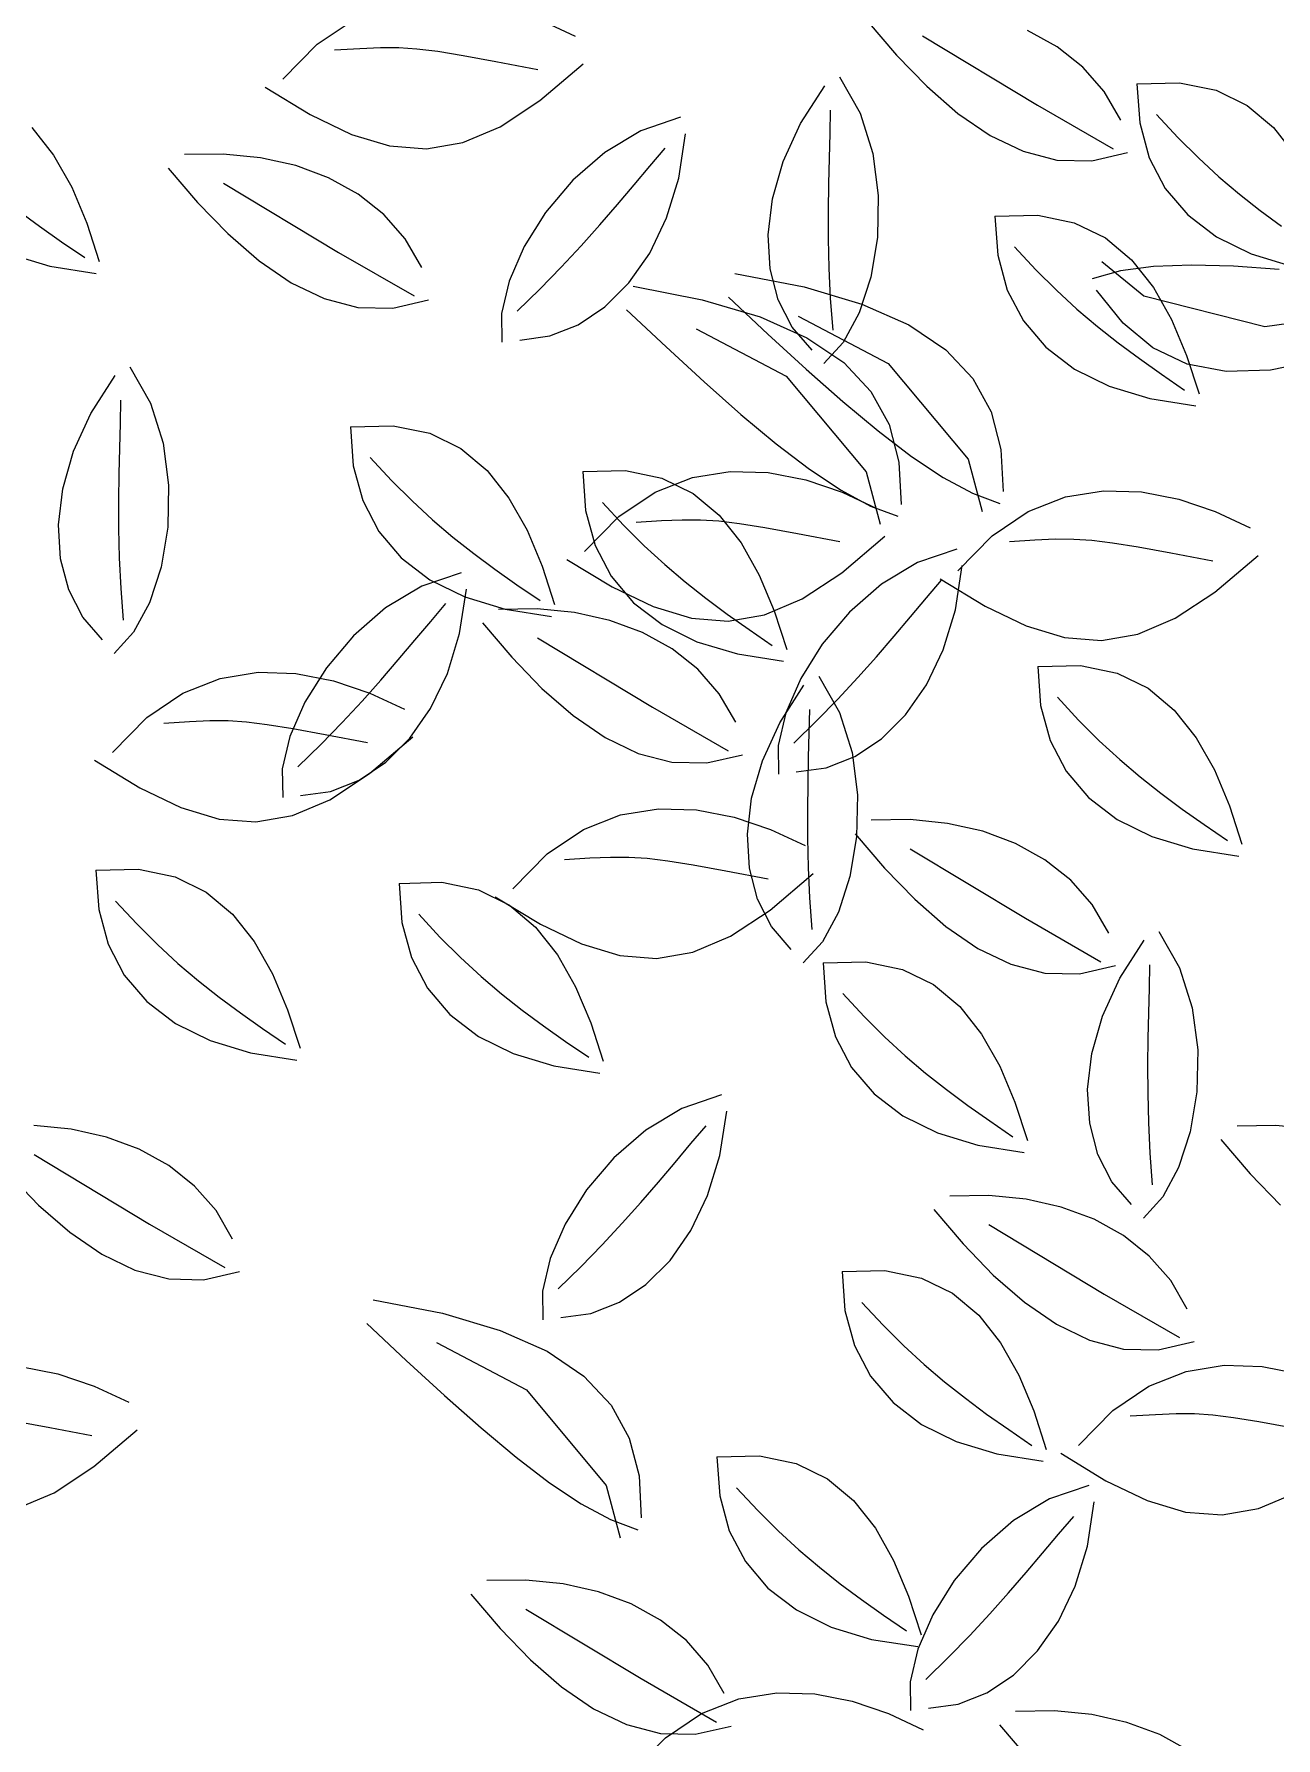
# Model space of a CAD drawing. Header units: millimetres. Extents: x 284148 to 331264, y 78716 to 101523.
# Drawn here: x 315979.7 to 316283.8, y 85815.1 to 86232.5 of the extents above; entities that cross this region are included whole.
import ezdxf

# ---------------------------------------------------------------- set-up
doc = ezdxf.new("R2010")
doc.units = ezdxf.units.MM

# ---------------------------------------------------------------- blocks, each defined once
blk = doc.blocks.new('A$C4D901EEA')
for p, q in [((332.16, 1612.92), (341, 1618.86)), ((386.79, 1618.88), (395.3, 1614.91)), ((466.84, 1618.7), (474.03, 1610.28)), ((513.3, 1612.33), (506.07, 1616.32)), ((323.75, 1604.35), (332.16, 1612.92)), ((336.39, 1611.54), (342.6, 1611.92)), ((342.6, 1611.92), (347.65, 1612.14)), ((347.65, 1612.14), (352.12, 1612.13)), ((352.12, 1612.13), (356.59, 1611.84)), ((356.59, 1611.84), (361.66, 1611.21)), ((480.35, 1615.03), (508.53, 1598)), ((519.61, 1607.33), (513.3, 1612.33)), ((361.66, 1611.21), (367.89, 1610.19)), ((367.89, 1610.19), (375.88, 1608.73)), ((375.88, 1608.73), (386.22, 1606.76)), ((386.7, 1599.13), (397.27, 1608.13)), ((474.03, 1610.28), (481.43, 1602.64)), ((524.86, 1601.33), (519.61, 1607.33)), ((460.05, 1604.92), (465.09, 1596.05)), ((532.86, 1603.26), (543.31, 1603.52)), ((532.86, 1603.26), (533.55, 1593.71)), ((543.31, 1603.52), (552.27, 1601.65)), ((319.41, 1602.41), (330.47, 1595.69)), ((376.98, 1592.74), (386.7, 1599.13)), ((450.49, 1593.52), (456.42, 1602.78)), ((481.43, 1602.64), (489.05, 1596)), ((528.91, 1594.34), (524.86, 1601.33)), ((552.27, 1601.65), (559.88, 1597.91)), ((330.47, 1595.69), (340.53, 1590.85)), ((421.07, 1595.03), (411.42, 1591.74)), ((457.72, 1591.03), (457.84, 1596.77)), ((465.09, 1596.05), (468.19, 1586.21)), ((489.05, 1596), (496.89, 1590.61)), ((508.53, 1598), (527.01, 1587.35)), ((537.67, 1595.71), (542.86, 1590.12)), ((559.88, 1597.91), (566.29, 1592.54)), ((262.26, 1592.54), (267.61, 1585.79)), ((340.53, 1590.85), (349.9, 1588.02)), ((367.82, 1588.84), (376.98, 1592.74)), ((411.42, 1591.74), (402.57, 1586.43)), ((420.67, 1580.16), (422.37, 1591.02)), ((446.23, 1584.22), (450.49, 1593.52)), ((457.56, 1585.02), (457.72, 1591.03)), ((496.89, 1590.61), (504.97, 1586.72)), ((533.55, 1593.71), (535.88, 1585.14)), ((566.29, 1592.54), (571.64, 1585.79)), ((349.9, 1588.02), (358.9, 1587.31)), ((358.9, 1587.31), (367.82, 1588.84)), ((402.57, 1586.43), (394.72, 1579.6)), ((413.61, 1583.09), (417.32, 1587.46)), ((468.19, 1586.21), (469.54, 1575.9)), ((504.97, 1586.72), (513.27, 1584.56)), ((521.8, 1584.37), (530.56, 1586.39)), ((542.86, 1590.12), (547.93, 1585.08)), ((267.61, 1585.79), (272.05, 1577.9)), ((295.71, 1582.6), (302.89, 1574.18)), ((309.15, 1586.04), (299.66, 1585.9)), ((318.29, 1585.13), (309.15, 1586.04)), ((326.93, 1583.19), (318.29, 1585.13)), ((334.94, 1580.22), (326.93, 1583.19)), ((409.73, 1578.49), (413.61, 1583.09)), ((443.61, 1575.06), (446.23, 1584.22)), ((457.43, 1578.72), (457.56, 1585.02)), ((513.27, 1584.56), (521.8, 1584.37)), ((535.88, 1585.14), (539.81, 1577.6)), ((547.93, 1585.08), (552.93, 1580.48)), ((272.05, 1577.9), (275.74, 1569.12)), ((309.21, 1578.93), (337.4, 1561.9)), ((342.17, 1576.23), (334.94, 1580.22)), ((394.72, 1579.6), (388.07, 1571.74)), ((405.66, 1573.68), (409.73, 1578.49)), ((417.69, 1570.38), (420.67, 1580.16)), ((457.35, 1572.14), (457.43, 1578.72)), ((552.93, 1580.48), (557.94, 1576.22)), ((302.89, 1574.18), (310.29, 1566.54)), ((348.47, 1571.23), (342.17, 1576.23)), ((401.36, 1568.7), (405.66, 1573.68)), ((442.58, 1566.23), (443.61, 1575.06)), ((469.54, 1575.9), (469.31, 1565.61)), ((539.81, 1577.6), (545.31, 1571.14)), ((557.94, 1576.22), (563.02, 1572.2)), ((258.99, 1572.2), (264.2, 1568.34)), ((353.72, 1565.23), (348.47, 1571.23)), ((388.07, 1571.74), (382.82, 1563.35)), ((413.58, 1561.78), (417.69, 1570.38)), ((457.36, 1565.27), (457.35, 1572.14)), ((498.1, 1570.83), (508.56, 1571.09)), ((498.1, 1570.83), (498.79, 1561.28)), ((508.56, 1571.09), (517.52, 1569.22)), ((545.31, 1571.14), (552.32, 1565.78)), ((563.02, 1572.2), (568.23, 1568.34)), ((264.2, 1568.34), (269.6, 1564.52)), ((275.74, 1569.12), (278.8, 1559.69)), ((310.29, 1566.54), (317.92, 1559.9)), ((396.79, 1563.57), (401.36, 1568.7)), ((443.08, 1557.92), (442.58, 1566.23)), ((469.31, 1565.61), (467.68, 1555.85)), ((517.52, 1569.22), (525.13, 1565.48)), ((525.13, 1565.48), (531.54, 1560.11)), ((552.32, 1565.78), (560.81, 1561.57)), ((256.78, 1561.57), (266.7, 1558.56)), ((269.6, 1564.52), (275.25, 1560.66)), ((337.4, 1561.9), (355.88, 1551.26)), ((357.77, 1558.24), (353.72, 1565.23)), ((382.82, 1563.35), (379.15, 1554.93)), ((391.92, 1558.31), (396.79, 1563.57)), ((408.5, 1554.48), (413.58, 1561.78)), ((457.53, 1558.1), (457.36, 1565.27)), ((498.79, 1561.28), (501.12, 1552.71)), ((502.92, 1563.28), (508.11, 1557.69)), ((560.81, 1561.57), (570.73, 1558.56)), ((266.7, 1558.56), (278.01, 1556.78)), ((317.92, 1559.9), (325.76, 1554.52)), ((386.7, 1552.95), (391.92, 1558.31)), ((445.06, 1550.32), (443.08, 1557.92)), ((457.87, 1550.63), (457.53, 1558.1)), ((508.11, 1557.69), (513.17, 1552.65)), ((528.8, 1557.39), (521.92, 1555.5)), ((534.55, 1551.24), (524.3, 1559.62)), ((536.93, 1558.46), (528.8, 1557.39)), ((531.54, 1560.11), (536.89, 1553.36)), ((546.2, 1558.81), (536.93, 1558.46)), ((556.49, 1558.54), (546.2, 1558.81)), ((567.67, 1557.76), (556.49, 1558.54)), ((325.76, 1554.52), (333.83, 1550.62)), ((379.15, 1554.93), (377.27, 1546.96)), ((381.12, 1547.51), (386.7, 1552.95)), ((402.62, 1548.59), (408.5, 1554.48)), ((409.49, 1553.66), (426.44, 1550.34)), ((434.45, 1556.79), (451.4, 1553.47)), ((451.4, 1553.47), (465.54, 1549.28)), ((467.68, 1555.85), (464.84, 1547.11)), ((536.89, 1553.36), (541.33, 1545.47)), ((333.83, 1550.62), (342.13, 1548.46)), ((350.66, 1548.27), (359.43, 1550.29)), ((426.44, 1550.34), (440.58, 1546.15)), ((432.87, 1550.97), (442.53, 1541.92)), ((448.49, 1543.62), (445.06, 1550.32)), ((458.45, 1542.86), (457.87, 1550.63)), ((465.54, 1549.28), (477.04, 1544.16)), ((501.12, 1552.71), (505.06, 1545.17)), ((513.17, 1552.65), (518.18, 1548.05)), ((529.45, 1544.61), (522.99, 1552.68)), ((564.14, 1543.7), (534.55, 1551.24)), ((342.13, 1548.46), (350.66, 1548.27)), ((377.27, 1546.96), (377.37, 1539.94)), ((396.09, 1544.22), (402.62, 1548.59)), ((407.91, 1547.84), (417.57, 1538.79)), ((440.58, 1546.15), (452.08, 1541.04)), ((449.93, 1546.33), (471.96, 1534.72)), ((464.84, 1547.11), (460.97, 1539.9)), ((505.06, 1545.17), (510.55, 1538.71)), ((518.18, 1548.05), (523.19, 1543.79)), ((536.79, 1538.55), (529.45, 1544.61)), ((541.33, 1545.47), (545.01, 1536.69)), ((588.8, 1547.19), (564.14, 1543.7)), ((381.74, 1540.47), (389.08, 1541.48)), ((389.08, 1541.48), (396.09, 1544.22)), ((424.97, 1543.2), (447, 1531.6)), ((442.53, 1541.92), (451.88, 1533.34)), ((453.32, 1538), (448.49, 1543.62)), ((452.08, 1541.04), (461.08, 1534.96)), ((477.04, 1544.16), (486.04, 1538.09)), ((523.19, 1543.79), (528.27, 1539.77)), ((417.57, 1538.79), (426.92, 1530.22)), ((460.97, 1539.9), (456.24, 1534.71)), ((486.04, 1538.09), (492.69, 1531.01)), ((510.55, 1538.71), (517.57, 1533.35)), ((528.27, 1539.77), (533.47, 1535.91)), ((545.16, 1534.58), (536.79, 1538.55)), ((545.01, 1536.69), (548.08, 1527.26)), ((286.3, 1533.91), (291.34, 1525.04)), ((451.88, 1533.34), (460.87, 1525.39)), ((461.08, 1534.96), (467.73, 1527.88)), ((471.96, 1534.72), (491.54, 1511.28)), ((517.57, 1533.35), (526.06, 1529.14)), ((533.47, 1535.91), (538.87, 1532.09)), ((538.87, 1532.09), (544.53, 1528.23)), ((554.7, 1532.73), (545.16, 1534.58)), ((565.56, 1533.08), (554.7, 1532.73)), ((577.87, 1535.66), (565.56, 1533.08)), ((276.74, 1522.51), (282.67, 1531.77)), ((426.92, 1530.22), (435.91, 1522.26)), ((447, 1531.6), (466.58, 1508.16)), ((467.73, 1527.88), (472.19, 1519.76)), ((492.69, 1531.01), (497.15, 1522.88)), ((526.06, 1529.14), (535.98, 1526.13)), ((283.97, 1520.02), (284.09, 1525.76)), ((291.34, 1525.04), (294.44, 1515.21)), ((460.87, 1525.39), (469.48, 1518.21)), ((535.98, 1526.13), (547.29, 1524.35)), ((272.49, 1513.21), (276.74, 1522.51)), ((283.82, 1514.01), (283.97, 1520.02)), ((340.31, 1519.24), (350.77, 1519.49)), ((350.77, 1519.49), (359.73, 1517.63)), ((435.91, 1522.26), (444.52, 1515.08)), ((472.19, 1519.76), (474.6, 1510.55)), ((497.15, 1522.88), (499.56, 1513.68)), ((340.31, 1519.24), (341, 1509.68)), ((359.73, 1517.63), (367.34, 1513.89)), ((469.48, 1518.21), (477.66, 1511.97)), ((269.87, 1504.05), (272.49, 1513.21)), ((283.68, 1507.71), (283.82, 1514.01)), ((294.44, 1515.21), (295.79, 1504.89)), ((345.13, 1511.68), (350.32, 1506.1)), ((367.34, 1513.89), (373.74, 1508.52)), ((444.52, 1515.08), (452.7, 1508.84)), ((477.66, 1511.97), (485.38, 1506.82)), ((491.54, 1511.28), (494.93, 1498.49)), ((499.56, 1513.68), (500.07, 1503.34)), ((283.6, 1501.13), (283.68, 1507.71)), ((341, 1509.68), (343.33, 1501.12)), ((373.74, 1508.52), (379.1, 1501.77)), ((397.16, 1508.26), (407.62, 1508.52)), ((397.16, 1508.26), (397.85, 1498.71)), ((407.62, 1508.52), (416.58, 1506.65)), ((424.01, 1506.76), (433.3, 1508.28)), ((433.3, 1508.28), (442.6, 1508)), ((442.6, 1508), (451.77, 1506.22)), ((452.7, 1508.84), (460.42, 1503.7)), ((466.58, 1508.16), (469.97, 1495.36)), ((474.6, 1510.55), (475.11, 1500.21)), ((268.83, 1495.22), (269.87, 1504.05)), ((295.79, 1504.89), (295.56, 1494.6)), ((350.32, 1506.1), (355.38, 1501.06)), ((406.05, 1497.24), (414.88, 1503.17)), ((414.88, 1503.17), (424.01, 1506.76)), ((416.58, 1506.65), (424.19, 1502.91)), ((424.19, 1502.91), (430.6, 1497.54)), ((451.77, 1506.22), (460.68, 1503.2)), ((460.42, 1503.7), (467.64, 1499.8)), ((460.68, 1503.2), (469.19, 1499.23)), ((485.38, 1506.82), (492.6, 1502.93)), ((492.6, 1502.93), (499.28, 1500.43)), ((515.38, 1502.03), (524.66, 1503.55)), ((524.66, 1503.55), (533.96, 1503.28)), ((533.96, 1503.28), (543.13, 1501.49)), ((283.62, 1494.26), (283.6, 1501.13)), ((343.33, 1501.12), (347.27, 1493.58)), ((355.38, 1501.06), (360.39, 1496.45)), ((379.1, 1501.77), (383.54, 1493.88)), ((397.85, 1498.71), (400.18, 1490.14)), ((401.98, 1500.71), (407.17, 1495.12)), ((467.64, 1499.8), (474.32, 1497.31)), ((506.25, 1498.45), (515.38, 1502.03)), ((543.13, 1501.49), (552.04, 1498.47)), ((269.33, 1486.91), (268.83, 1495.22)), ((295.56, 1494.6), (293.94, 1484.84)), ((360.39, 1496.45), (365.4, 1492.19)), ((397.64, 1488.67), (406.05, 1497.24)), ((407.17, 1495.12), (412.23, 1490.08)), ((410.28, 1495.86), (416.49, 1496.24)), ((416.49, 1496.24), (421.54, 1496.45)), ((421.54, 1496.45), (426.01, 1496.44)), ((426.01, 1496.44), (430.48, 1496.15)), ((430.48, 1496.15), (435.54, 1495.53)), ((430.6, 1497.54), (435.95, 1490.79)), ((435.54, 1495.53), (441.78, 1494.51)), ((441.78, 1494.51), (449.77, 1493.04)), ((497.41, 1492.51), (506.25, 1498.45)), ((552.04, 1498.47), (560.55, 1494.5)), ((283.78, 1487.09), (283.62, 1494.26)), ((347.27, 1493.58), (352.76, 1487.11)), ((365.4, 1492.19), (370.48, 1488.18)), ((383.54, 1493.88), (387.22, 1485.09)), ((435.95, 1490.79), (440.39, 1482.9)), ((449.77, 1493.04), (460.1, 1491.08)), ((460.59, 1483.45), (471.16, 1492.45)), ((489, 1483.94), (497.41, 1492.51)), ((501.64, 1491.13), (507.85, 1491.51)), ((507.85, 1491.51), (512.9, 1491.73)), ((512.9, 1491.73), (517.37, 1491.72)), ((517.37, 1491.72), (521.84, 1491.43)), ((521.84, 1491.43), (526.91, 1490.8)), ((526.91, 1490.8), (533.14, 1489.78)), ((271.32, 1479.31), (269.33, 1486.91)), ((284.13, 1479.62), (283.78, 1487.09)), ((352.76, 1487.11), (359.78, 1481.75)), ((370.48, 1488.18), (375.68, 1484.31)), ((393.29, 1486.72), (404.36, 1480)), ((400.18, 1490.14), (404.12, 1482.6)), ((412.23, 1490.08), (417.24, 1485.48)), ((488.79, 1489.24), (479.14, 1485.94)), ((533.14, 1489.78), (541.14, 1488.32)), ((541.14, 1488.32), (551.47, 1486.35)), ((551.95, 1478.72), (562.52, 1487.72)), ((293.94, 1484.84), (291.1, 1476.1)), ((367.41, 1483.46), (357.76, 1480.16)), ((375.68, 1484.31), (381.08, 1480.5)), ((387.22, 1485.09), (390.29, 1475.67)), ((404.12, 1482.6), (409.61, 1476.13)), ((417.24, 1485.48), (422.25, 1481.22)), ((440.39, 1482.9), (444.07, 1474.12)), ((450.87, 1477.06), (460.59, 1483.45)), ((479.14, 1485.94), (470.3, 1480.63)), ((484.66, 1482), (495.72, 1475.28)), ((488.4, 1474.37), (490.1, 1485.23)), ((274.75, 1472.61), (271.32, 1479.31)), ((284.71, 1471.85), (284.13, 1479.62)), ((357.76, 1480.16), (348.92, 1474.86)), ((359.78, 1481.75), (368.27, 1477.55)), ((367.02, 1468.59), (368.72, 1479.45)), ((381.08, 1480.5), (386.74, 1476.63)), ((404.36, 1480), (414.42, 1475.17)), ((422.25, 1481.22), (427.33, 1477.2)), ((470.3, 1480.63), (462.45, 1473.8)), ((481.33, 1477.29), (485.05, 1481.67)), ((542.24, 1472.33), (551.95, 1478.72)), ((291.1, 1476.1), (287.22, 1468.89)), ((348.92, 1474.86), (341.07, 1468.03)), ((359.96, 1471.52), (363.67, 1475.89)), ((368.27, 1477.55), (378.19, 1474.54)), ((386.04, 1474.63), (376.55, 1474.49)), ((378.19, 1474.54), (389.5, 1472.76)), ((395.18, 1473.73), (386.04, 1474.63)), ((403.82, 1471.79), (395.18, 1473.73)), ((409.61, 1476.13), (416.63, 1470.78)), ((414.42, 1475.17), (423.79, 1472.33)), ((427.33, 1477.2), (432.53, 1473.34)), ((441.71, 1473.16), (450.87, 1477.06)), ((444.07, 1474.12), (447.14, 1464.69)), ((462.45, 1473.8), (455.8, 1465.95)), ((477.46, 1472.69), (481.33, 1477.29)), ((485.41, 1464.58), (488.4, 1474.37)), ((495.72, 1475.28), (505.78, 1470.44)), ((279.57, 1467), (274.75, 1472.61)), ((356.08, 1466.92), (359.96, 1471.52)), ((372.6, 1471.19), (379.78, 1462.78)), ((411.82, 1468.82), (403.82, 1471.79)), ((416.63, 1470.78), (425.12, 1466.57)), ((423.79, 1472.33), (432.79, 1471.62)), ((432.53, 1473.34), (437.93, 1469.52)), ((432.79, 1471.62), (441.71, 1473.16)), ((437.93, 1469.52), (443.59, 1465.66)), ((473.39, 1467.89), (477.46, 1472.69)), ((505.78, 1470.44), (515.16, 1467.61)), ((533.07, 1468.43), (542.24, 1472.33)), ((287.22, 1468.89), (282.49, 1463.7)), ((341.07, 1468.03), (334.42, 1460.17)), ((352.01, 1462.11), (356.08, 1466.92)), ((364.03, 1458.81), (367.02, 1468.59)), ((386.1, 1467.52), (414.29, 1450.49)), ((419.05, 1464.83), (411.82, 1468.82)), ((425.12, 1466.57), (435.04, 1463.56)), ((455.8, 1465.95), (450.55, 1457.56)), ((469.09, 1462.9), (473.39, 1467.89)), ((515.16, 1467.61), (524.15, 1466.9)), ((524.15, 1466.9), (533.07, 1468.43)), ((347.71, 1457.13), (352.01, 1462.11)), ((379.78, 1462.78), (387.18, 1455.13)), ((425.36, 1459.83), (419.05, 1464.83)), ((435.04, 1463.56), (446.35, 1461.78)), ((464.52, 1457.77), (469.09, 1462.9)), ((481.3, 1455.99), (485.41, 1464.58)), ((299.26, 1453.96), (308.39, 1457.55)), ((308.39, 1457.55), (317.67, 1459.07)), ((317.67, 1459.07), (326.97, 1458.79)), ((326.97, 1458.79), (336.14, 1457.01)), ((334.42, 1460.17), (329.17, 1451.78)), ((336.14, 1457.01), (345.05, 1453.99)), ((343.14, 1452), (347.71, 1457.13)), ((359.92, 1450.21), (364.03, 1458.81)), ((430.61, 1453.83), (425.36, 1459.83)), ((450.55, 1457.56), (446.88, 1449.13)), ((454.96, 1458.1), (460, 1449.24)), ((459.64, 1452.51), (464.52, 1457.77)), ((508.58, 1460.5), (519.04, 1460.76)), ((508.58, 1460.5), (509.27, 1450.95)), ((519.04, 1460.76), (528, 1458.89)), ((528, 1458.89), (535.61, 1455.15)), ((290.42, 1448.03), (299.26, 1453.96)), ((345.05, 1453.99), (353.56, 1450.02)), ((387.18, 1455.13), (394.8, 1448.49)), ((434.66, 1446.83), (430.61, 1453.83)), ((445.4, 1446.71), (451.33, 1455.96)), ((476.23, 1448.69), (481.3, 1455.99)), ((513.4, 1452.94), (518.58, 1447.36)), ((535.61, 1455.15), (542.01, 1449.78)), ((329.17, 1451.78), (325.5, 1443.36)), ((338.26, 1446.74), (343.14, 1452)), ((354.85, 1442.91), (359.92, 1450.21)), ((394.8, 1448.49), (402.65, 1443.11)), ((414.29, 1450.49), (432.76, 1439.85)), ((446.88, 1449.13), (445, 1441.17)), ((452.63, 1444.22), (452.75, 1449.95)), ((454.43, 1447.15), (459.64, 1452.51)), ((460, 1449.24), (463.11, 1439.4)), ((470.34, 1442.8), (476.23, 1448.69)), ((509.27, 1450.95), (511.6, 1442.38)), ((542.01, 1449.78), (547.36, 1443.03)), ((282.01, 1439.46), (290.42, 1448.03)), ((294.65, 1446.65), (300.86, 1447.03)), ((300.86, 1447.03), (305.91, 1447.24)), ((305.91, 1447.24), (310.38, 1447.23)), ((310.38, 1447.23), (314.86, 1446.94)), ((314.86, 1446.94), (319.92, 1446.32)), ((319.92, 1446.32), (326.16, 1445.3)), ((326.16, 1445.3), (334.15, 1443.83)), ((333.05, 1441.38), (338.26, 1446.74)), ((441.15, 1437.4), (445.4, 1446.71)), ((448.84, 1441.72), (454.43, 1447.15)), ((518.58, 1447.36), (523.65, 1442.32)), ((325.5, 1443.36), (323.62, 1435.39)), ((327.46, 1435.94), (333.05, 1441.38)), ((334.15, 1443.83), (344.48, 1441.87)), ((344.96, 1434.24), (355.54, 1443.24)), ((348.96, 1437.02), (354.85, 1442.91)), ((402.65, 1443.11), (410.72, 1439.21)), ((445, 1441.17), (445.1, 1434.15)), ((452.48, 1438.2), (452.63, 1444.22)), ((463.82, 1438.43), (470.34, 1442.8)), ((511.6, 1442.38), (515.53, 1434.84)), ((523.65, 1442.32), (528.66, 1437.72)), ((547.36, 1443.03), (551.81, 1435.14)), ((277.67, 1437.52), (288.73, 1430.8)), ((342.44, 1432.65), (348.96, 1437.02)), ((410.72, 1439.21), (419.02, 1437.05)), ((419.02, 1437.05), (427.55, 1436.86)), ((427.55, 1436.86), (436.32, 1438.88)), ((438.53, 1428.24), (441.15, 1437.4)), ((452.34, 1431.91), (452.48, 1438.2)), ((456.81, 1435.69), (463.82, 1438.43)), ((463.11, 1439.4), (464.45, 1429.08)), ((528.66, 1437.72), (533.67, 1433.46)), ((323.62, 1435.39), (323.72, 1428.37)), ((335.25, 1427.85), (344.96, 1434.24)), ((335.43, 1429.91), (342.44, 1432.65)), ((449.47, 1434.68), (456.81, 1435.69)), ((452.26, 1425.32), (452.34, 1431.91)), ((515.53, 1434.84), (521.03, 1428.37)), ((533.67, 1433.46), (538.74, 1429.44)), ((551.81, 1435.14), (555.49, 1426.36)), ((288.73, 1430.8), (298.8, 1425.96)), ((326.08, 1423.95), (335.25, 1427.85)), ((328.09, 1428.9), (335.43, 1429.91)), ((437.49, 1419.41), (438.53, 1428.24)), ((464.45, 1429.08), (464.22, 1418.79)), ((521.03, 1428.37), (528.04, 1423.02)), ((538.74, 1429.44), (543.95, 1425.57)), ((298.8, 1425.96), (308.17, 1423.12)), ((317.16, 1422.41), (326.08, 1423.95)), ((397.33, 1420.54), (406.46, 1424.13)), ((406.46, 1424.13), (415.74, 1425.65)), ((415.74, 1425.65), (425.04, 1425.37)), ((425.04, 1425.37), (434.21, 1423.59)), ((434.21, 1423.59), (443.12, 1420.57)), ((452.28, 1418.45), (452.26, 1425.32)), ((543.95, 1425.57), (549.35, 1421.76)), ((555.49, 1426.36), (558.56, 1416.93)), ((308.17, 1423.12), (317.16, 1422.41)), ((388.49, 1414.61), (397.33, 1420.54)), ((437.99, 1411.11), (437.49, 1419.41)), ((443.12, 1420.57), (451.63, 1416.6)), ((463.87, 1419.53), (471.06, 1411.11)), ((477.32, 1422.97), (467.82, 1422.83)), ((486.45, 1422.06), (477.32, 1422.97)), ((495.1, 1420.12), (486.45, 1422.06)), ((503.1, 1417.15), (495.1, 1420.12)), ((528.04, 1423.02), (536.53, 1418.81)), ((549.35, 1421.76), (555, 1417.9)), ((452.44, 1411.28), (452.28, 1418.45)), ((464.22, 1418.79), (462.6, 1409.03)), ((477.38, 1415.86), (505.56, 1398.83)), ((510.33, 1413.16), (503.1, 1417.15)), ((536.53, 1418.81), (546.46, 1415.8)), ((546.46, 1415.8), (557.77, 1414.02)), ((380.08, 1406.04), (388.49, 1414.61)), ((392.72, 1413.23), (398.93, 1413.61)), ((398.93, 1413.61), (403.98, 1413.82)), ((403.98, 1413.82), (408.45, 1413.81)), ((408.45, 1413.81), (412.93, 1413.52)), ((412.93, 1413.52), (417.99, 1412.9)), ((417.99, 1412.9), (424.22, 1411.88)), ((424.22, 1411.88), (432.22, 1410.41)), ((439.98, 1403.51), (437.99, 1411.11)), ((452.79, 1403.81), (452.44, 1411.28)), ((471.06, 1411.11), (478.46, 1403.47)), ((516.64, 1408.16), (510.33, 1413.16)), ((277.98, 1410.56), (288.44, 1410.81)), ((277.98, 1410.56), (278.67, 1401)), ((288.44, 1410.81), (297.39, 1408.95)), ((297.39, 1408.95), (305, 1405.21)), ((352.21, 1407.36), (362.66, 1407.62)), ((352.21, 1407.36), (352.89, 1397.81)), ((362.66, 1407.62), (371.62, 1405.75)), ((432.22, 1410.41), (442.55, 1408.45)), ((443.03, 1400.82), (453.6, 1409.82)), ((462.6, 1409.03), (459.76, 1400.29)), ((521.89, 1402.16), (516.64, 1408.16)), ((282.79, 1403), (287.98, 1397.42)), ((305, 1405.21), (311.41, 1399.84)), ((371.62, 1405.75), (379.23, 1402.01)), ((375.74, 1404.1), (386.8, 1397.37)), ((443.41, 1396.8), (439.98, 1403.51)), ((453.37, 1396.04), (452.79, 1403.81)), ((478.46, 1403.47), (486.08, 1396.83)), ((278.67, 1401), (281, 1392.44)), ((311.41, 1399.84), (316.76, 1393.09)), ((357.02, 1399.81), (362.21, 1394.22)), ((379.23, 1402.01), (385.64, 1396.64)), ((433.32, 1394.43), (443.03, 1400.82)), ((459.76, 1400.29), (455.88, 1393.08)), ((505.56, 1398.83), (524.04, 1388.18)), ((525.94, 1395.17), (521.89, 1402.16)), ((287.98, 1397.42), (293.05, 1392.38)), ((352.89, 1397.81), (355.22, 1389.24)), ((362.21, 1394.22), (367.28, 1389.18)), ((385.64, 1396.64), (390.99, 1389.89)), ((386.8, 1397.37), (396.86, 1392.54)), ((424.15, 1390.53), (433.32, 1394.43)), ((448.23, 1391.19), (443.41, 1396.8)), ((486.08, 1396.83), (493.92, 1391.44)), ((538.26, 1395.57), (543.3, 1386.71)), ((281, 1392.44), (284.93, 1384.9)), ((293.05, 1392.38), (298.06, 1387.77)), ((316.76, 1393.09), (321.21, 1385.2)), ((396.86, 1392.54), (406.24, 1389.7)), ((415.23, 1388.99), (424.15, 1390.53)), ((455.88, 1393.08), (451.16, 1387.89)), ((493.92, 1391.44), (502, 1387.55)), ((528.7, 1384.18), (534.62, 1393.43)), ((298.06, 1387.77), (303.07, 1383.51)), ((355.22, 1389.24), (359.16, 1381.7)), ((367.28, 1389.18), (372.28, 1384.58)), ((390.99, 1389.89), (395.43, 1382)), ((406.24, 1389.7), (415.23, 1388.99)), ((456.05, 1387.91), (466.5, 1388.16)), ((456.05, 1387.91), (456.73, 1378.35)), ((466.5, 1388.16), (475.46, 1386.29)), ((475.46, 1386.29), (483.07, 1382.55)), ((502, 1387.55), (510.3, 1385.39)), ((518.83, 1385.2), (527.59, 1387.22)), ((535.92, 1381.69), (536.04, 1387.42)), ((543.3, 1386.71), (546.4, 1376.87)), ((284.93, 1384.9), (290.43, 1378.43)), ((303.07, 1383.51), (308.14, 1379.5)), ((321.21, 1385.2), (324.89, 1376.42)), ((359.16, 1381.7), (364.66, 1375.23)), ((372.28, 1384.58), (377.29, 1380.32)), ((395.43, 1382), (399.12, 1373.22)), ((483.07, 1382.55), (489.48, 1377.18)), ((510.3, 1385.39), (518.83, 1385.2)), ((524.44, 1374.87), (528.7, 1384.18)), ((535.77, 1375.67), (535.92, 1381.69)), ((290.43, 1378.43), (297.44, 1373.07)), ((308.14, 1379.5), (313.35, 1375.63)), ((377.29, 1380.32), (382.37, 1376.3)), ((456.73, 1378.35), (459.07, 1369.78)), ((460.86, 1380.35), (466.05, 1374.77)), ((313.35, 1375.63), (318.75, 1371.82)), ((324.89, 1376.42), (327.96, 1366.99)), ((364.66, 1375.23), (371.67, 1369.88)), ((382.37, 1376.3), (387.58, 1372.44)), ((466.05, 1374.77), (471.12, 1369.72)), ((489.48, 1377.18), (494.83, 1370.43)), ((521.82, 1365.71), (524.44, 1374.87)), ((535.64, 1369.38), (535.77, 1375.67)), ((546.4, 1376.87), (547.75, 1366.55)), ((297.44, 1373.07), (305.93, 1368.87)), ((318.75, 1371.82), (324.4, 1367.95)), ((371.67, 1369.88), (380.16, 1365.67)), ((387.58, 1372.44), (392.98, 1368.62)), ((399.12, 1373.22), (402.18, 1363.79)), ((459.07, 1369.78), (463, 1362.25)), ((471.12, 1369.72), (476.12, 1365.12)), ((494.83, 1370.43), (499.27, 1362.54)), ((535.56, 1362.79), (535.64, 1369.38)), ((305.93, 1368.87), (315.85, 1365.86)), ((315.85, 1365.86), (327.17, 1364.08)), ((380.16, 1365.67), (390.08, 1362.66)), ((392.98, 1368.62), (398.63, 1364.76)), ((476.12, 1365.12), (481.13, 1360.86)), ((520.79, 1356.89), (521.82, 1365.71)), ((547.75, 1366.55), (547.52, 1356.26)), ((390.08, 1362.66), (401.39, 1360.88)), ((463, 1362.25), (468.5, 1355.78)), ((481.13, 1360.86), (486.21, 1356.85)), ((499.27, 1362.54), (502.96, 1353.76)), ((535.57, 1355.92), (535.56, 1362.79)), ((486.21, 1356.85), (491.42, 1352.98)), ((521.29, 1348.58), (520.79, 1356.89)), ((431.11, 1355.55), (421.46, 1352.25)), ((468.5, 1355.78), (475.51, 1350.42)), ((491.42, 1352.98), (496.82, 1349.16)), ((502.96, 1353.76), (506.03, 1344.33)), ((535.74, 1348.75), (535.57, 1355.92)), ((547.52, 1356.26), (545.89, 1346.5)), ((421.46, 1352.25), (412.62, 1346.94)), ((430.72, 1340.68), (432.42, 1351.54)), ((475.51, 1350.42), (484, 1346.22)), ((496.82, 1349.16), (502.47, 1345.3)), ((523.27, 1340.98), (521.29, 1348.58)), ((536.08, 1341.28), (535.74, 1348.75)), ((271.96, 1347.12), (262.82, 1348.03)), ((280.6, 1345.18), (271.96, 1347.12)), ((288.6, 1342.21), (280.6, 1345.18)), ((412.62, 1346.94), (404.77, 1340.11)), ((423.65, 1343.6), (427.37, 1347.98)), ((484, 1346.22), (493.92, 1343.2)), ((545.89, 1346.5), (543.05, 1337.76)), ((553.41, 1344.59), (560.59, 1336.17)), ((566.85, 1348.03), (557.36, 1347.89)), ((575.99, 1347.12), (566.85, 1348.03)), ((262.88, 1340.92), (291.07, 1323.89)), ((295.83, 1338.22), (288.6, 1342.21)), ((404.77, 1340.11), (398.12, 1332.26)), ((419.78, 1339), (423.65, 1343.6)), ((427.73, 1330.89), (430.72, 1340.68)), ((493.92, 1343.2), (505.24, 1341.42)), ((526.7, 1334.27), (523.27, 1340.98)), ((536.66, 1333.51), (536.08, 1341.28)), ((256.56, 1336.17), (263.96, 1328.53)), ((302.14, 1333.22), (295.83, 1338.22)), ((415.71, 1334.2), (419.78, 1339)), ((543.05, 1337.76), (539.18, 1330.55)), ((560.59, 1336.17), (567.99, 1328.53)), ((307.39, 1327.22), (302.14, 1333.22)), ((398.12, 1332.26), (392.86, 1323.87)), ((411.41, 1329.21), (415.71, 1334.2)), ((531.53, 1328.66), (526.7, 1334.27)), ((263.96, 1328.53), (271.58, 1321.89)), ((406.84, 1324.08), (411.41, 1329.21)), ((423.62, 1322.3), (427.73, 1330.89)), ((483.12, 1327.43), (490.3, 1319.02)), ((496.56, 1330.88), (487.07, 1330.74)), ((505.7, 1329.97), (496.56, 1330.88)), ((514.34, 1328.03), (505.7, 1329.97)), ((522.35, 1325.06), (514.34, 1328.03)), ((539.18, 1330.55), (534.45, 1325.36)), ((291.07, 1323.89), (309.54, 1313.25)), ((311.44, 1320.23), (307.39, 1327.22)), ((392.86, 1323.87), (389.2, 1315.44)), ((401.96, 1318.82), (406.84, 1324.08)), ((496.62, 1323.77), (524.81, 1306.74)), ((529.58, 1321.07), (522.35, 1325.06)), ((271.58, 1321.89), (279.43, 1316.51)), ((418.55, 1315), (423.62, 1322.3)), ((535.88, 1316.07), (529.58, 1321.07)), ((279.43, 1316.51), (287.5, 1312.61)), ((389.2, 1315.44), (387.32, 1307.48)), ((396.75, 1313.46), (401.96, 1318.82)), ((412.66, 1309.11), (418.55, 1315)), ((490.3, 1319.02), (497.7, 1311.37)), ((541.13, 1310.07), (535.88, 1316.07)), ((287.5, 1312.61), (295.8, 1310.45)), ((304.33, 1310.26), (313.1, 1312.28)), ((391.16, 1308.03), (396.75, 1313.46)), ((460.69, 1312.28), (471.14, 1312.53)), ((460.69, 1312.28), (461.38, 1302.72)), ((471.14, 1312.53), (480.1, 1310.67)), ((497.7, 1311.37), (505.33, 1304.74)), ((295.8, 1310.45), (304.33, 1310.26)), ((387.32, 1307.48), (387.42, 1300.46)), ((406.14, 1304.74), (412.66, 1309.11)), ((480.1, 1310.67), (487.71, 1306.93)), ((487.71, 1306.93), (494.12, 1301.56)), ((524.81, 1306.74), (543.29, 1296.09)), ((545.18, 1303.08), (541.13, 1310.07)), ((345.86, 1305.35), (362.81, 1302.03)), ((399.12, 1302), (406.14, 1304.74)), ((461.38, 1302.72), (463.71, 1294.16)), ((465.5, 1304.72), (470.69, 1299.14)), ((505.33, 1304.74), (513.17, 1299.35)), ((344.28, 1299.53), (353.94, 1290.48)), ((362.81, 1302.03), (376.95, 1297.84)), ((391.79, 1300.99), (399.12, 1302)), ((470.69, 1299.14), (475.76, 1294.1)), ((494.12, 1301.56), (499.47, 1294.81)), ((513.17, 1299.35), (521.24, 1295.46)), ((361.34, 1294.89), (383.37, 1283.29)), ((376.95, 1297.84), (388.45, 1292.73)), ((463.71, 1294.16), (467.64, 1286.62)), ((475.76, 1294.1), (480.76, 1289.49)), ((499.47, 1294.81), (503.92, 1286.92)), ((521.24, 1295.46), (529.54, 1293.29)), ((538.07, 1293.1), (546.84, 1295.13)), ((353.94, 1290.48), (363.29, 1281.91)), ((388.45, 1292.73), (397.45, 1286.65)), ((529.54, 1293.29), (538.07, 1293.1)), ((259.49, 1289.02), (268.66, 1287.24)), ((268.66, 1287.24), (277.57, 1284.22)), ((397.45, 1286.65), (404.1, 1279.57)), ((467.64, 1286.62), (473.14, 1280.15)), ((480.76, 1289.49), (485.78, 1285.23)), ((503.92, 1286.92), (507.6, 1278.13)), ((535.81, 1284.19), (544.94, 1287.78)), ((544.94, 1287.78), (554.22, 1289.29)), ((554.22, 1289.29), (563.52, 1289.02)), ((563.52, 1289.02), (572.69, 1287.24)), ((277.57, 1284.22), (286.08, 1280.25)), ((363.29, 1281.91), (372.28, 1273.95)), ((383.37, 1283.29), (402.95, 1259.85)), ((485.78, 1285.23), (490.85, 1281.22)), ((526.97, 1278.25), (535.81, 1284.19)), ((404.1, 1279.57), (408.56, 1271.45)), ((473.14, 1280.15), (480.15, 1274.79)), ((490.85, 1281.22), (496.06, 1277.35)), ((496.06, 1277.35), (501.46, 1273.54)), ((507.6, 1278.13), (510.67, 1268.71)), ((518.56, 1269.69), (526.97, 1278.25)), ((537.41, 1277.26), (542.46, 1277.47)), ((542.46, 1277.47), (546.93, 1277.46)), ((546.93, 1277.46), (551.41, 1277.17)), ((258.67, 1275.53), (266.67, 1274.06)), ((266.67, 1274.06), (277, 1272.09)), ((277.48, 1264.47), (288.05, 1273.46)), ((372.28, 1273.95), (380.89, 1266.77)), ((480.15, 1274.79), (488.64, 1270.59)), ((501.46, 1273.54), (507.11, 1269.67)), ((531.2, 1276.88), (537.41, 1277.26)), ((551.41, 1277.17), (556.47, 1276.54)), ((556.47, 1276.54), (562.71, 1275.53)), ((562.71, 1275.53), (570.7, 1274.06)), ((408.56, 1271.45), (410.96, 1262.24)), ((488.64, 1270.59), (498.56, 1267.58)), ((380.89, 1266.77), (389.07, 1260.53)), ((430.04, 1266.86), (440.49, 1267.11)), ((430.04, 1266.86), (430.72, 1257.31)), ((440.49, 1267.11), (449.45, 1265.25)), ((449.45, 1265.25), (457.06, 1261.51)), ((498.56, 1267.58), (509.88, 1265.8)), ((514.22, 1267.74), (525.28, 1261.02)), ((267.77, 1258.08), (277.48, 1264.47)), ((410.96, 1262.24), (411.48, 1251.9)), ((457.06, 1261.51), (463.47, 1256.14)), ((525.28, 1261.02), (535.35, 1256.18)), ((258.6, 1254.18), (267.77, 1258.08)), ((389.07, 1260.53), (396.79, 1255.39)), ((402.95, 1259.85), (406.34, 1247.05)), ((430.72, 1257.31), (433.06, 1248.74)), ((434.85, 1259.3), (440.04, 1253.72)), ((511.47, 1256.56), (502.62, 1251.25)), ((521.12, 1259.86), (511.47, 1256.56)), ((562.63, 1254.18), (571.8, 1258.08)), ((396.79, 1255.39), (404.01, 1251.49)), ((440.04, 1253.72), (445.11, 1248.68)), ((463.47, 1256.14), (468.82, 1249.39)), ((513.66, 1247.92), (517.37, 1252.29)), ((520.72, 1244.99), (522.42, 1255.85)), ((535.35, 1256.18), (544.72, 1253.35)), ((544.72, 1253.35), (553.71, 1252.64)), ((553.71, 1252.64), (562.63, 1254.18)), ((404.01, 1251.49), (410.69, 1249)), ((433.06, 1248.74), (436.99, 1241.2)), ((445.11, 1248.68), (450.11, 1244.07)), ((468.82, 1249.39), (473.26, 1241.5)), ((502.62, 1251.25), (494.77, 1244.42)), ((450.11, 1244.07), (455.12, 1239.81)), ((494.77, 1244.42), (488.12, 1236.57)), ((509.78, 1243.31), (513.66, 1247.92)), ((517.74, 1235.2), (520.72, 1244.99)), ((436.99, 1241.2), (442.49, 1234.73)), ((455.12, 1239.81), (460.2, 1235.8)), ((473.26, 1241.5), (476.95, 1232.72)), ((505.71, 1238.51), (509.78, 1243.31)), ((383.22, 1236.68), (373.72, 1236.54)), ((392.36, 1235.77), (383.22, 1236.68)), ((401, 1233.83), (392.36, 1235.77)), ((460.2, 1235.8), (465.41, 1231.93)), ((488.12, 1236.57), (482.87, 1228.18)), ((501.41, 1233.53), (505.71, 1238.51)), ((369.77, 1233.24), (376.96, 1224.82)), ((409, 1230.86), (401, 1233.83)), ((442.49, 1234.73), (449.5, 1229.38)), ((465.41, 1231.93), (470.81, 1228.12)), ((476.95, 1232.72), (480.02, 1223.29)), ((496.84, 1228.39), (501.41, 1233.53)), ((513.62, 1226.61), (517.74, 1235.2)), ((383.28, 1229.57), (411.47, 1212.54)), ((416.23, 1226.87), (409, 1230.86)), ((449.5, 1229.38), (457.99, 1225.17)), ((470.81, 1228.12), (476.46, 1224.25)), ((482.87, 1228.18), (479.2, 1219.76)), ((491.97, 1223.13), (496.84, 1228.39)), ((376.96, 1224.82), (384.36, 1217.18)), ((422.54, 1221.87), (416.23, 1226.87)), ((457.99, 1225.17), (467.91, 1222.16)), ((486.75, 1217.77), (491.97, 1223.13)), ((508.55, 1219.31), (513.62, 1226.61)), ((427.79, 1215.87), (422.54, 1221.87)), ((467.91, 1222.16), (479.22, 1220.38)), ((479.2, 1219.76), (477.32, 1211.79)), ((502.67, 1213.42), (508.55, 1219.31)), ((384.36, 1217.18), (391.98, 1210.54)), ((431.84, 1208.88), (427.79, 1215.87)), ((481.17, 1212.34), (486.75, 1217.77)), ((391.98, 1210.54), (399.83, 1205.15)), ((411.47, 1212.54), (429.94, 1201.89)), ((477.32, 1211.79), (477.42, 1204.77)), ((496.14, 1209.05), (502.67, 1213.42)), ((426.26, 1203.96), (435.39, 1207.55)), ((435.39, 1207.55), (444.67, 1209.06)), ((444.67, 1209.06), (453.97, 1208.79)), ((453.97, 1208.79), (463.14, 1207.01)), ((463.14, 1207.01), (472.05, 1203.99)), ((489.13, 1206.31), (496.14, 1209.05)), ((399.83, 1205.15), (407.9, 1201.26)), ((417.42, 1198.02), (426.26, 1203.96)), ((472.05, 1203.99), (480.56, 1200.02)), ((481.79, 1205.3), (489.13, 1206.31)), ((512.64, 1204.65), (503.15, 1204.51)), ((521.78, 1203.74), (512.64, 1204.65)), ((530.42, 1201.8), (521.78, 1203.74)), ((407.9, 1201.26), (416.2, 1199.1)), ((409.01, 1189.46), (417.42, 1198.02)), ((416.2, 1199.1), (424.73, 1198.91)), ((424.73, 1198.91), (433.5, 1200.93)), ((499.2, 1201.21), (506.38, 1192.79)), ((538.43, 1198.83), (530.42, 1201.8)), ((545.66, 1194.84), (538.43, 1198.83))]:
    blk.add_line(p, q)

msp = doc.modelspace()

# ---------------------------------------------------------------- block references
msp.add_blockref('A$C4D901EEA', (315716.88, 84617.09))

doc.saveas('drawing.dxf')
